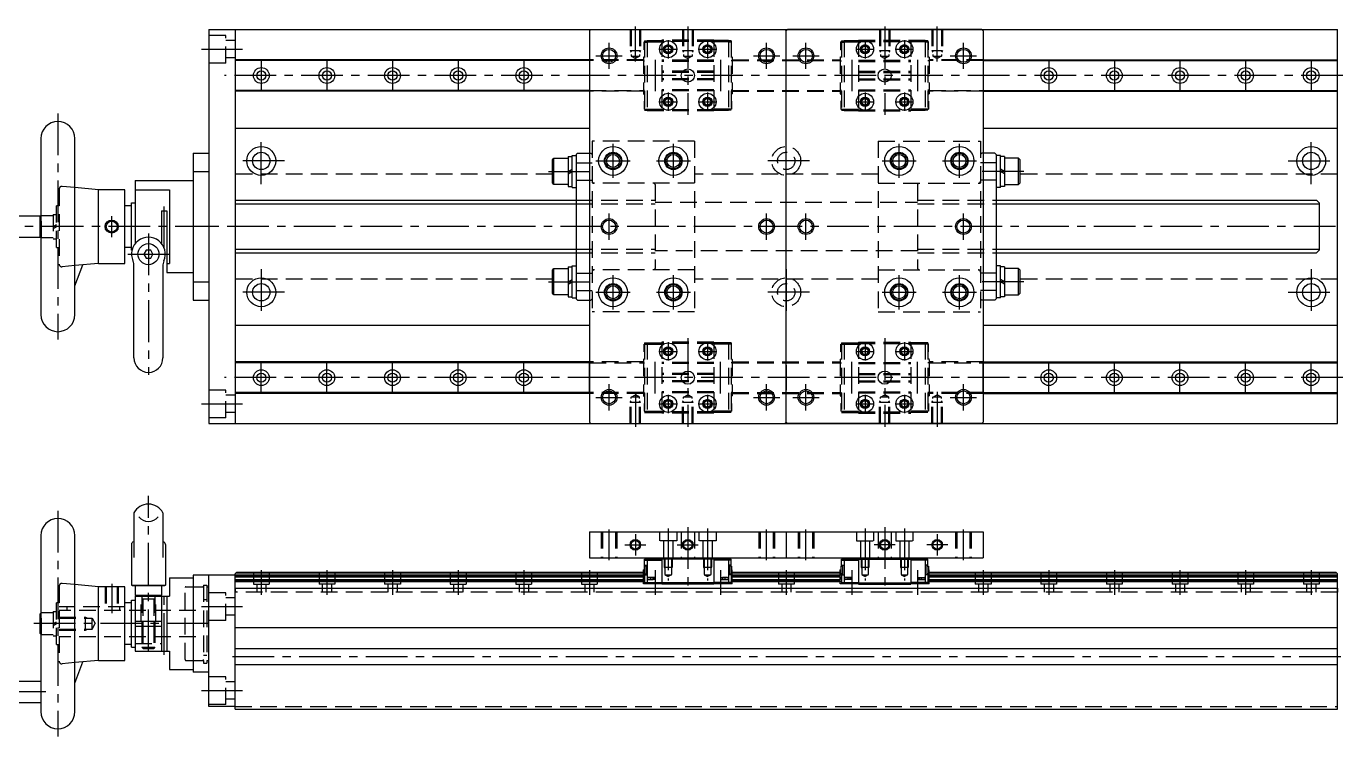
# Model space of a CAD drawing. Extents: x -2 to 770, y -8 to 277.
# Drawn here: x 268 to 770, y 7 to 277 of the extents above; entities that cross this region are included whole.
import ezdxf

# ---------------------------------------------------------------- set-up
doc = ezdxf.new("R2010")
doc.units = 0
doc.header["$LTSCALE"] = 0.5
doc.linetypes.add('CENTER', pattern=[50.8, 31.75, -6.35, 6.35, -6.35])
doc.linetypes.add('DASHED', pattern=[19.05, 12.7, -6.35])
for name, color, linetype in [('MSM_CENTER', 1, 'CENTER'), ('MSM_CONTINUOUS', 7, 'CONTINUOUS'), ('MSM_DASHED', 4, 'DASHED'), ('MSM_NARROW', 5, 'CONTINUOUS')]:
    doc.layers.add(name, color=color, linetype=linetype)

msp = doc.modelspace()

# ---------------------------------------------------------------- linework, layer by layer
at = {"layer": 'MSM_CENTER'}
for p, q in [((500.1, 264.01), (500.1, 277.34)), ((520.1, 277.34), (520.1, 243.64)), ((595.1, 277.34), (595.1, 243.64)), ((615.1, 264.01), (615.1, 277.34)), ((512.6, 272.14), (512.6, 265.14)), ((527.6, 272.14), (527.6, 265.14)), ((587.6, 272.14), (587.6, 265.14)), ((602.6, 272.14), (602.6, 265.14)), ((334.76, 268.64), (350.49, 268.64)), ((490.1, 261.14), (490.1, 271.14)), ((509.1, 268.64), (516.1, 268.64)), ((524.1, 268.64), (531.1, 268.64)), ((550.1, 261.14), (550.1, 271.14)), ((565.1, 261.14), (565.1, 271.14)), ((584.1, 268.64), (591.1, 268.64)), ((599.1, 268.64), (606.1, 268.64)), ((625.1, 261.14), (625.1, 271.14)), ((357.6, 264.64), (357.6, 252.64)), ((382.6, 264.64), (382.6, 252.64)), ((407.6, 264.64), (407.6, 252.64)), ((432.6, 264.64), (432.6, 252.64)), ((457.6, 264.64), (457.6, 252.64)), ((482.6, 264.64), (482.6, 252.64)), ((485.1, 266.14), (495.1, 266.14)), ((507.6, 264.64), (507.6, 252.64)), ((532.6, 264.64), (532.6, 252.64)), ((545.1, 266.14), (555.1, 266.14)), ((557.6, 253.84), (557.6, 263.44)), ((560.1, 266.14), (570.1, 266.14)), ((582.6, 264.64), (582.6, 252.64)), ((607.6, 264.64), (607.6, 252.64)), ((620.1, 266.14), (630.1, 266.14)), ((632.6, 264.64), (632.6, 252.64)), ((657.6, 264.64), (657.6, 252.64)), ((682.6, 264.64), (682.6, 252.64)), ((707.6, 264.64), (707.6, 252.64)), ((732.6, 264.64), (732.6, 252.64)), ((757.6, 264.64), (757.6, 252.64)), ((769.61, 258.64), (343.56, 258.64)), ((512.6, 252.14), (512.6, 245.14)), ((527.6, 252.14), (527.6, 245.14)), ((587.6, 252.14), (587.6, 245.14)), ((602.6, 252.14), (602.6, 245.14)), ((509.1, 248.64), (516.1, 248.64)), ((524.1, 248.64), (531.1, 248.64)), ((584.1, 248.64), (591.1, 248.64)), ((599.1, 248.64), (606.1, 248.64)), ((280.1, 244.14), (280.1, 158.14)), ((357.6, 217.34), (357.6, 234.94)), ((491.6, 219.64), (491.6, 232.64)), ((514.6, 219.64), (514.6, 232.64)), ((557.6, 217.34), (557.6, 234.94)), ((600.6, 219.64), (600.6, 232.64)), ((623.6, 219.64), (623.6, 232.64)), ((757.6, 217.34), (757.6, 234.94)), ((366.4, 226.14), (348.8, 226.14)), ((485.1, 226.14), (498.1, 226.14)), ((508.1, 226.14), (521.1, 226.14)), ((566.4, 226.14), (548.8, 226.14)), ((594.1, 226.14), (607.1, 226.14)), ((617.1, 226.14), (630.1, 226.14)), ((748.8, 226.14), (766.4, 226.14)), ((467.08, 222.14), (485.6, 222.14)), ((648.12, 222.14), (629.6, 222.14)), ((320.6, 192.99), (320.6, 208.81)), ((490.1, 196.14), (490.1, 206.14)), ((550.1, 196.14), (550.1, 206.14)), ((565.1, 196.14), (565.1, 206.14)), ((625.1, 196.14), (625.1, 206.14)), ((340.6, 201.14), (247.79, 201.14)), ((300.6, 197.14), (300.6, 205.14)), ((766.84, 201.14), (336.1, 201.14)), ((314.6, 198.47), (314.6, 144.76)), ((306.76, 190.64), (322.43, 190.64)), ((357.6, 184.94), (357.6, 167.34)), ((491.6, 169.64), (491.6, 182.64)), ((514.6, 169.64), (514.6, 182.64)), ((557.6, 184.94), (557.6, 167.34)), ((600.6, 169.64), (600.6, 182.64)), ((623.6, 169.64), (623.6, 182.64)), ((757.6, 184.94), (757.6, 167.34)), ((366.4, 176.14), (348.8, 176.14)), ((467.08, 180.14), (485.6, 180.14)), ((485.1, 176.14), (498.1, 176.14)), ((508.1, 176.14), (521.1, 176.14)), ((566.4, 176.14), (548.8, 176.14)), ((594.1, 176.14), (607.1, 176.14)), ((617.1, 176.14), (630.1, 176.14)), ((648.12, 180.14), (629.6, 180.14)), ((748.8, 176.14), (766.4, 176.14)), ((512.6, 157.14), (512.6, 150.14)), ((520.1, 158.64), (520.1, 124.93)), ((527.6, 157.14), (527.6, 150.14)), ((587.6, 157.14), (587.6, 150.14)), ((595.1, 158.64), (595.1, 124.93)), ((602.6, 157.14), (602.6, 150.14)), ((509.1, 153.64), (516.1, 153.64)), ((524.1, 153.64), (531.1, 153.64)), ((584.1, 153.64), (591.1, 153.64)), ((599.1, 153.64), (606.1, 153.64)), ((357.6, 137.64), (357.6, 149.64)), ((382.6, 137.64), (382.6, 149.64)), ((407.6, 137.64), (407.6, 149.64)), ((432.6, 137.64), (432.6, 149.64)), ((457.6, 137.64), (457.6, 149.64)), ((482.6, 137.64), (482.6, 149.64)), ((507.6, 137.64), (507.6, 149.64)), ((532.6, 137.64), (532.6, 149.64)), ((557.6, 148.44), (557.6, 138.84)), ((582.6, 137.64), (582.6, 149.64)), ((607.6, 137.64), (607.6, 149.64)), ((632.6, 137.64), (632.6, 149.64)), ((657.6, 137.64), (657.6, 149.64)), ((682.6, 137.64), (682.6, 149.64)), ((707.6, 137.64), (707.6, 149.64)), ((732.6, 137.64), (732.6, 149.64)), ((757.6, 137.64), (757.6, 149.64)), ((769.61, 143.64), (343.56, 143.64)), ((490.1, 131.14), (490.1, 141.14)), ((550.1, 131.14), (550.1, 141.14)), ((565.1, 131.14), (565.1, 141.14)), ((625.1, 131.14), (625.1, 141.14)), ((485.1, 136.14), (495.1, 136.14)), ((500.1, 138.27), (500.1, 124.93)), ((512.6, 137.14), (512.6, 130.14)), ((527.6, 137.14), (527.6, 130.14)), ((545.1, 136.14), (555.1, 136.14)), ((560.1, 136.14), (570.1, 136.14)), ((587.6, 137.14), (587.6, 130.14)), ((602.6, 137.14), (602.6, 130.14)), ((615.1, 138.27), (615.1, 124.93)), ((620.1, 136.14), (630.1, 136.14)), ((334.76, 133.64), (350.49, 133.64)), ((509.1, 133.64), (516.1, 133.64)), ((524.1, 133.64), (531.1, 133.64)), ((584.1, 133.64), (591.1, 133.64)), ((599.1, 133.64), (606.1, 133.64)), ((314.6, 39.5), (314.6, 98.6)), ((280.1, 93), (280.1, 7)), ((490.1, 74.12), (490.1, 85.88)), ((512.6, 86.23), (512.6, 66.42)), ((520.1, 86.75), (520.1, 63.5)), ((527.6, 86.23), (527.6, 66.42)), ((550.1, 74.12), (550.1, 85.88)), ((565.1, 74.12), (565.1, 85.88)), ((587.6, 86.23), (587.6, 66.42)), ((595.1, 86.75), (595.1, 63.5)), ((602.6, 86.23), (602.6, 66.42)), ((625.1, 74.12), (625.1, 85.88)), ((500.1, 84), (500.1, 76)), ((615.1, 84), (615.1, 76)), ((496.1, 80), (504.1, 80)), ((516.1, 80), (524.1, 80)), ((599.1, 80), (591.1, 80)), ((619.1, 80), (611.1, 80)), ((357.6, 70.32), (357.6, 60.98)), ((382.6, 70.32), (382.6, 60.98)), ((407.6, 70.32), (407.6, 60.98)), ((432.6, 70.32), (432.6, 60.98)), ((457.6, 70.32), (457.6, 60.98)), ((482.6, 70.32), (482.6, 60.98)), ((507.6, 70.32), (507.6, 60.98)), ((532.6, 70.32), (532.6, 60.98)), ((557.6, 70.32), (557.6, 60.98)), ((582.6, 70.32), (582.6, 60.98)), ((607.6, 70.32), (607.6, 60.98)), ((632.6, 70.32), (632.6, 60.98)), ((657.6, 70.32), (657.6, 60.98)), ((682.6, 70.32), (682.6, 60.98)), ((707.6, 70.32), (707.6, 60.98)), ((732.6, 70.32), (732.6, 60.98)), ((757.6, 70.32), (757.6, 60.98)), ((300.6, 65.11), (300.6, 53.98)), ((320.6, 38.07), (320.6, 61.95)), ((334.76, 56.5), (350.49, 56.5)), ((337.6, 50), (270.6, 50)), ((346.6, 37.5), (770.33, 37.5)), ((275.45, 24), (252.94, 24)), ((334.76, 24.5), (350.49, 24.5))]:
    msp.add_line(p, q, dxfattribs=at)
at = {"layer": 'MSM_CONTINUOUS'}
for p, q in [((337.6, 276.14), (767.6, 276.14)), ((337.6, 276.14), (337.6, 126.14)), ((347.6, 276.14), (347.6, 126.14)), ((482.6, 275.64), (483.1, 276.14)), ((482.6, 275.64), (482.6, 126.64)), ((483.1, 276.14), (557.1, 276.14)), ((557.6, 275.64), (557.1, 276.14)), ((557.6, 275.64), (558.1, 276.14)), ((557.6, 126.64), (557.6, 275.64)), ((632.1, 276.14), (558.1, 276.14)), ((632.6, 275.64), (632.1, 276.14)), ((632.6, 275.64), (632.6, 126.64)), ((767.6, 126.14), (767.6, 276.14)), ((482.6, 264.64), (347.6, 264.64)), ((482.6, 264.34), (347.6, 264.34)), ((632.6, 264.64), (767.6, 264.64)), ((632.6, 264.34), (767.6, 264.34)), ((482.6, 252.94), (347.6, 252.94)), ((482.6, 252.64), (347.6, 252.64)), ((632.6, 252.94), (767.6, 252.94)), ((632.6, 252.64), (767.6, 252.64)), ((347.6, 238.64), (482.6, 238.64)), ((632.6, 238.64), (767.6, 238.64)), ((273.6, 234.64), (273.6, 167.64)), ((286.6, 167.64), (286.6, 234.64)), ((331.6, 229.14), (337.6, 229.14)), ((331.6, 229.14), (331.6, 173.14)), ((468.5, 226.54), (469.1, 227.14)), ((468.5, 217.74), (468.5, 226.54)), ((469.1, 227.14), (474.5, 227.14)), ((469.1, 217.14), (469.1, 227.14)), ((474.5, 227.84), (476, 227.84)), ((474.5, 227.84), (474.5, 216.44)), ((476, 216.04), (476, 228.24)), ((476, 228.24), (477.6, 228.24)), ((478.1, 229.14), (477.6, 228.64)), ((477.6, 228.64), (477.6, 173.64)), ((478.1, 229.14), (482.6, 229.14)), ((637.1, 229.14), (632.6, 229.14)), ((637.1, 229.14), (637.6, 228.64)), ((637.6, 228.64), (637.6, 173.64)), ((639.2, 228.24), (637.6, 228.24)), ((639.2, 216.04), (639.2, 228.24)), ((640.7, 227.84), (639.2, 227.84)), ((640.7, 227.84), (640.7, 216.44)), ((646.1, 227.14), (640.7, 227.14)), ((646.7, 226.54), (646.1, 227.14)), ((646.1, 217.14), (646.1, 227.14)), ((646.7, 217.74), (646.7, 226.54)), ((331.6, 222.16), (337.6, 222.16)), ((474.5, 222.14), (476, 223)), ((474.5, 221.27), (476, 222.14)), ((640.7, 222.14), (639.2, 223)), ((640.7, 221.27), (639.2, 222.14)), ((295.6, 215.14), (286.6, 215.98)), ((309.6, 218.64), (309.6, 194.7)), ((309.6, 218.64), (331.6, 218.64)), ((469.1, 217.14), (468.5, 217.74)), ((474.5, 217.14), (469.1, 217.14)), ((474.5, 216.44), (476, 216.44)), ((476, 216.04), (477.6, 216.04)), ((639.2, 216.04), (637.6, 216.04)), ((640.7, 216.44), (639.2, 216.44)), ((640.7, 217.14), (646.1, 217.14)), ((646.1, 217.14), (646.7, 217.74)), ((295.6, 187.14), (295.6, 215.14)), ((305.6, 215.14), (295.6, 215.14)), ((305.6, 187.14), (305.6, 215.14)), ((309.6, 215.14), (322.6, 215.14)), ((322.6, 215.14), (322.6, 187.14)), ((347.6, 211.14), (477.6, 211.14)), ((637.6, 211.14), (759.6, 211.14)), ((759.6, 211.14), (760.6, 210.14)), ((305.6, 209.14), (308.1, 209.14)), ((308.1, 192.14), (308.1, 210.14)), ((308.1, 210.14), (309.6, 210.14)), ((319.6, 207.14), (319.6, 194.7)), ((319.6, 207.14), (321.6, 207.14)), ((321.6, 207.14), (321.6, 183.64)), ((760.6, 210.14), (760.6, 192.14)), ((273.55, 205.14), (264.34, 205.14)), ((273.3, 204.89), (273.6, 205.19)), ((273.3, 197.39), (273.3, 204.89)), ((264.34, 197.14), (273.55, 197.14)), ((273.6, 197.09), (273.3, 197.39)), ((308.1, 193.14), (305.6, 193.14)), ((308.1, 192.14), (308.33, 192.14)), ((313.73, 192.14), (312.86, 190.64)), ((315.46, 192.14), (313.73, 192.14)), ((316.33, 190.64), (315.46, 192.14)), ((347.6, 191.14), (477.6, 191.14)), ((637.6, 191.14), (759.6, 191.14)), ((760.6, 192.14), (759.6, 191.14)), ((295.6, 187.14), (286.6, 186.3)), ((286.6, 178.53), (289.6, 186.58)), ((295.6, 187.14), (305.6, 187.14)), ((309.09, 151.14), (309.09, 186.1)), ((312.86, 190.64), (313.73, 189.14)), ((313.73, 189.14), (315.46, 189.14)), ((315.46, 189.14), (316.33, 190.64)), ((320.1, 186.1), (320.1, 151.14)), ((321.6, 187.14), (322.6, 187.14)), ((474.5, 185.84), (476, 185.84)), ((474.5, 185.84), (474.5, 174.44)), ((476, 174.04), (476, 186.24)), ((476, 186.24), (477.6, 186.24)), ((639.2, 186.24), (637.6, 186.24)), ((639.2, 174.04), (639.2, 186.24)), ((640.7, 185.84), (639.2, 185.84)), ((640.7, 185.84), (640.7, 174.44)), ((321.6, 183.64), (331.6, 183.64)), ((468.5, 184.54), (469.1, 185.14)), ((468.5, 175.74), (468.5, 184.54)), ((469.1, 185.14), (474.5, 185.14)), ((469.1, 175.14), (469.1, 185.14)), ((474.5, 180.14), (476, 181)), ((640.7, 180.14), (639.2, 181)), ((646.1, 185.14), (640.7, 185.14)), ((646.7, 184.54), (646.1, 185.14)), ((646.1, 175.14), (646.1, 185.14)), ((646.7, 175.74), (646.7, 184.54)), ((331.6, 180.12), (337.6, 180.12)), ((474.5, 179.27), (476, 180.14)), ((640.7, 179.27), (639.2, 180.14)), ((331.6, 173.14), (337.6, 173.14)), ((469.1, 175.14), (468.5, 175.74)), ((474.5, 175.14), (469.1, 175.14)), ((474.5, 174.44), (476, 174.44)), ((476, 174.04), (477.6, 174.04)), ((478.1, 173.14), (477.6, 173.64)), ((478.1, 173.14), (482.6, 173.14)), ((637.1, 173.14), (632.6, 173.14)), ((637.1, 173.14), (637.6, 173.64)), ((639.2, 174.04), (637.6, 174.04)), ((640.7, 174.44), (639.2, 174.44)), ((640.7, 175.14), (646.1, 175.14)), ((646.1, 175.14), (646.7, 175.74)), ((347.6, 163.64), (482.6, 163.64)), ((632.6, 163.64), (767.6, 163.64)), ((482.6, 149.64), (347.6, 149.64)), ((482.6, 149.34), (347.6, 149.34)), ((632.6, 149.64), (767.6, 149.64)), ((632.6, 149.34), (767.6, 149.34)), ((482.6, 137.94), (347.6, 137.94)), ((482.6, 137.64), (347.6, 137.64)), ((632.6, 137.94), (767.6, 137.94)), ((632.6, 137.64), (767.6, 137.64)), ((337.6, 126.14), (767.6, 126.14)), ((482.6, 126.64), (483.1, 126.14)), ((483.1, 126.14), (557.1, 126.14)), ((557.6, 126.64), (557.1, 126.14)), ((557.6, 126.64), (558.1, 126.14)), ((632.1, 126.14), (558.1, 126.14)), ((632.6, 126.64), (632.1, 126.14)), ((309.09, 92.15), (309.09, 75.17)), ((320.1, 92.15), (320.1, 75.17)), ((273.6, 83.5), (273.6, 16.5)), ((286.6, 16.5), (286.6, 83.5)), ((308.88, 81.13), (309.09, 81.19)), ((320.31, 81.13), (320.1, 81.19)), ((482.6, 85), (482.6, 75)), ((482.6, 85), (632.6, 85)), ((557.6, 85), (557.6, 75)), ((632.6, 85), (632.6, 75)), ((308.15, 80.17), (308.15, 64.59)), ((321.04, 80.17), (321.04, 64.59)), ((482.6, 75), (632.6, 75)), ((503.15, 70.43), (503.45, 70.61)), ((503.15, 65.1), (503.15, 70.43)), ((503.45, 71.9), (503.45, 68.9)), ((504.05, 71.9), (503.45, 71.9)), ((503.65, 71.9), (503.65, 74.6)), ((503.65, 74.6), (504.65, 74.6)), ((503.65, 74.1), (504.65, 74.1)), ((503.65, 72.2), (504.65, 72.2)), ((504.05, 72.2), (504.05, 68.6)), ((504.65, 74.7), (504.65, 65.1)), ((504.65, 74.7), (510.15, 74.7)), ((504.65, 74.2), (510.15, 74.2)), ((510.15, 75), (510.15, 65)), ((530.05, 74.5), (510.15, 74.5)), ((530.05, 75), (530.05, 65)), ((535.55, 74.7), (530.05, 74.7)), ((535.55, 74.2), (530.05, 74.2)), ((535.55, 74.7), (535.55, 65.1)), ((536.55, 74.6), (535.55, 74.6)), ((536.55, 74.1), (535.55, 74.1)), ((536.55, 72.2), (535.55, 72.2)), ((536.15, 72.2), (536.15, 68.6)), ((536.75, 71.9), (536.15, 71.9)), ((536.55, 71.9), (536.55, 74.6)), ((536.75, 71.9), (536.75, 68.9)), ((537.05, 70.43), (536.75, 70.61)), ((537.05, 65.1), (537.05, 70.43)), ((578.15, 70.43), (578.45, 70.61)), ((578.15, 65.1), (578.15, 70.43)), ((578.45, 71.9), (579.05, 71.9)), ((578.45, 71.9), (578.45, 68.9)), ((578.65, 71.9), (578.65, 74.6)), ((578.65, 74.6), (579.65, 74.6)), ((578.65, 74.1), (579.65, 74.1)), ((578.65, 72.2), (579.65, 72.2)), ((579.05, 72.2), (579.05, 68.6)), ((579.65, 74.7), (579.65, 65.1)), ((579.65, 74.7), (585.15, 74.7)), ((579.65, 74.2), (585.15, 74.2)), ((585.15, 75), (585.15, 65)), ((585.15, 74.5), (605.05, 74.5)), ((605.05, 75), (605.05, 65)), ((610.55, 74.7), (605.05, 74.7)), ((610.55, 74.2), (605.05, 74.2)), ((610.55, 74.7), (610.55, 65.1)), ((611.55, 74.6), (610.55, 74.6)), ((611.55, 74.1), (610.55, 74.1)), ((611.55, 72.2), (610.55, 72.2)), ((611.15, 72.2), (611.15, 68.6)), ((611.15, 71.9), (611.75, 71.9)), ((611.55, 71.9), (611.55, 74.6)), ((611.75, 71.9), (611.75, 68.9)), ((612.05, 70.43), (611.75, 70.61)), ((612.05, 65.1), (612.05, 70.43)), ((322.6, 67.5), (331.6, 67.5)), ((322.6, 67.5), (322.6, 60.5)), ((331.6, 68.5), (331.6, 31.5)), ((347.6, 68.5), (331.6, 68.5)), ((337.6, 18.5), (337.6, 68.5)), ((348.1, 69.5), (347.6, 69)), ((347.6, 17.5), (347.6, 69)), ((503.15, 68.46), (347.6, 68.46)), ((503.15, 68.25), (347.6, 68.25)), ((503.15, 67.7), (347.6, 67.7)), ((503.15, 66.7), (347.6, 66.7)), ((503.15, 66.15), (347.6, 66.15)), ((503.15, 65.94), (347.6, 65.94)), ((503.15, 69.2), (347.8, 69.2)), ((503.15, 69.5), (348.1, 69.5)), ((503.15, 69.13), (503.45, 69.13)), ((503.65, 68.51), (503.15, 68.51)), ((503.65, 67.38), (503.15, 67.64)), ((503.65, 67.29), (503.15, 67.55)), ((503.65, 67.11), (503.15, 66.85)), ((503.65, 67.02), (503.15, 66.76)), ((503.65, 65.89), (503.15, 65.89)), ((503.45, 68.9), (504.05, 68.9)), ((503.65, 68.9), (503.65, 65.1)), ((503.65, 68.6), (504.65, 68.6)), ((503.65, 67.11), (503.65, 67.11)), ((503.65, 65.6), (510.15, 65.6)), ((507.35, 67.6), (504.65, 67.6)), ((507.35, 66.8), (504.65, 66.8)), ((506.85, 67.55), (505, 67.55)), ((505, 66.85), (506.85, 66.85)), ((505.45, 67.55), (505.45, 67.6)), ((505.45, 66.8), (505.45, 66.85)), ((505.91, 67.55), (505.91, 67.6)), ((505.91, 66.8), (505.91, 66.85)), ((506.05, 66.85), (506.05, 67.55)), ((506.85, 66.85), (506.85, 67.55)), ((507.35, 66.8), (507.35, 67.6)), ((530.05, 65.5), (510.15, 65.5)), ((536.55, 65.6), (530.05, 65.6)), ((532.85, 67.6), (535.55, 67.6)), ((532.85, 66.8), (532.85, 67.6)), ((532.85, 66.8), (535.55, 66.8)), ((535.2, 67.55), (533.35, 67.55)), ((533.35, 67.55), (533.35, 66.85)), ((533.35, 66.85), (535.2, 66.85)), ((534.15, 67.55), (534.15, 66.85)), ((534.29, 67.55), (534.29, 67.6)), ((534.29, 66.8), (534.29, 66.85)), ((534.75, 67.55), (534.75, 67.6)), ((534.75, 66.8), (534.75, 66.85)), ((536.55, 68.6), (535.55, 68.6)), ((536.15, 68.9), (536.75, 68.9)), ((536.55, 68.9), (536.55, 65.1)), ((536.55, 68.51), (537.05, 68.51)), ((536.55, 67.38), (537.05, 67.64)), ((536.55, 67.29), (537.05, 67.55)), ((536.55, 67.11), (537.05, 66.85)), ((536.55, 67.11), (536.55, 67.11)), ((536.55, 67.02), (537.05, 66.76)), ((536.55, 65.89), (537.05, 65.89)), ((537.05, 69.13), (536.75, 69.13)), ((578.15, 69.5), (537.05, 69.5)), ((578.15, 69.2), (537.05, 69.2)), ((578.15, 68.46), (537.05, 68.46)), ((578.15, 68.25), (537.05, 68.25)), ((578.15, 67.7), (537.05, 67.7)), ((578.15, 66.7), (537.05, 66.7)), ((578.15, 66.15), (537.05, 66.15)), ((578.15, 65.94), (537.05, 65.94)), ((578.15, 69.13), (578.45, 69.13)), ((578.65, 68.51), (578.15, 68.51)), ((578.65, 67.38), (578.15, 67.64)), ((578.65, 67.29), (578.15, 67.55)), ((578.65, 67.11), (578.15, 66.85)), ((578.65, 67.02), (578.15, 66.76)), ((578.65, 65.89), (578.15, 65.89)), ((579.05, 68.9), (578.45, 68.9)), ((578.65, 68.9), (578.65, 65.1)), ((578.65, 68.6), (579.65, 68.6)), ((578.65, 67.11), (578.65, 67.11)), ((578.65, 65.6), (585.15, 65.6)), ((582.35, 67.6), (579.65, 67.6)), ((582.35, 66.8), (579.65, 66.8)), ((580, 67.55), (581.85, 67.55)), ((581.85, 66.85), (580, 66.85)), ((580.45, 67.55), (580.45, 67.6)), ((580.45, 66.8), (580.45, 66.85)), ((580.91, 67.55), (580.91, 67.6)), ((580.91, 66.8), (580.91, 66.85)), ((581.05, 67.55), (581.05, 66.85)), ((581.85, 67.55), (581.85, 66.85)), ((582.35, 66.8), (582.35, 67.6)), ((585.15, 65.5), (605.05, 65.5)), ((611.55, 65.6), (605.05, 65.6)), ((607.85, 67.6), (610.55, 67.6)), ((607.85, 66.8), (607.85, 67.6)), ((607.85, 66.8), (610.55, 66.8)), ((608.35, 66.85), (608.35, 67.55)), ((608.35, 67.55), (610.2, 67.55)), ((610.2, 66.85), (608.35, 66.85)), ((609.15, 66.85), (609.15, 67.55)), ((609.29, 67.55), (609.29, 67.6)), ((609.29, 66.8), (609.29, 66.85)), ((609.75, 67.55), (609.75, 67.6)), ((609.75, 66.8), (609.75, 66.85)), ((611.55, 68.6), (610.55, 68.6)), ((611.75, 68.9), (611.15, 68.9)), ((611.55, 68.9), (611.55, 65.1)), ((611.55, 68.51), (612.05, 68.51)), ((611.55, 67.38), (612.05, 67.64)), ((611.55, 67.29), (612.05, 67.55)), ((611.55, 67.11), (611.55, 67.11)), ((611.55, 67.11), (612.05, 66.85)), ((611.55, 67.02), (612.05, 66.76)), ((611.55, 65.89), (612.05, 65.89)), ((612.05, 69.13), (611.75, 69.13)), ((767.1, 69.5), (612.05, 69.5)), ((767.4, 69.2), (612.05, 69.2)), ((767.6, 68.46), (612.05, 68.46)), ((767.6, 68.25), (612.05, 68.25)), ((767.6, 67.7), (612.05, 67.7)), ((767.6, 66.7), (612.05, 66.7)), ((767.6, 66.15), (612.05, 66.15)), ((767.6, 65.94), (612.05, 65.94)), ((767.1, 69.5), (767.6, 69)), ((767.6, 17.5), (767.6, 69)), ((295.6, 64), (286.6, 64.84)), ((295.6, 36), (295.6, 64)), ((305.6, 64), (295.6, 64)), ((305.6, 36), (305.6, 64)), ((308.15, 64.59), (308.35, 64.5)), ((308.15, 64.59), (321.04, 64.59)), ((308.35, 64.5), (320.84, 64.5)), ((309.6, 64.5), (309.6, 60.87)), ((309.6, 60.87), (319.6, 60.87)), ((309.96, 60.5), (309.6, 60.87)), ((309.6, 60.5), (309.6, 39.5)), ((309.6, 60.5), (322.6, 60.5)), ((319.23, 60.5), (319.6, 60.87)), ((319.6, 64.5), (319.6, 60.87)), ((319.6, 60.5), (319.6, 39.5)), ((321.04, 64.59), (320.84, 64.5)), ((321.6, 60.5), (321.6, 39.5)), ((347.6, 63.5), (767.6, 63.5)), ((510.15, 65.1), (503.15, 65.1)), ((530.05, 65), (510.15, 65)), ((537.05, 65.1), (530.05, 65.1)), ((585.15, 65.1), (578.15, 65.1)), ((585.15, 65), (605.05, 65)), ((612.05, 65.1), (605.05, 65.1)), ((305.6, 58), (308.1, 58)), ((308.1, 41), (308.1, 59)), ((308.1, 59), (309.6, 59)), ((273.3, 53.75), (273.6, 54.05)), ((273.3, 46.25), (273.3, 53.75)), ((309.6, 51), (319.6, 51)), ((312.1, 51), (312.1, 49)), ((317.1, 51), (317.1, 49)), ((273.6, 45.95), (273.3, 46.25)), ((309.6, 49), (319.6, 49)), ((347.6, 48.5), (767.6, 48.5)), ((308.1, 42), (305.6, 42)), ((308.1, 41), (309.6, 41)), ((347.6, 40.5), (767.6, 40.5)), ((295.6, 36), (286.6, 35.16)), ((286.6, 27.39), (289.6, 35.44)), ((295.6, 36), (305.6, 36)), ((309.6, 39.5), (322.6, 39.5)), ((322.6, 39.5), (322.6, 32.5)), ((322.6, 32.5), (331.6, 32.5)), ((337.6, 31.5), (331.6, 31.5)), ((347.6, 34.5), (767.6, 34.5)), ((273.6, 28), (254.6, 28)), ((254.6, 20), (273.6, 20)), ((347.6, 18.5), (337.6, 18.5)), ((347.6, 17.5), (767.6, 17.5))]:
    msp.add_line(p, q, dxfattribs=at)
for centre, radius in [((512.6, 268.64), 3.25), ((527.6, 268.64), 3.25), ((587.6, 268.64), 3.25), ((602.6, 268.64), 3.25), ((490.1, 266.14), 2.46), ((512.6, 268.64), 1.75), ((512.6, 268.64), 1.23), ((527.6, 268.64), 1.75), ((527.6, 268.64), 1.23), ((550.1, 266.14), 2.46), ((565.1, 266.14), 2.46), ((587.6, 268.64), 1.75), ((587.6, 268.64), 1.23), ((602.6, 268.64), 1.75), ((602.6, 268.64), 1.23), ((625.1, 266.14), 2.46), ((357.6, 258.64), 3), ((382.6, 258.64), 3), ((407.6, 258.64), 3), ((432.6, 258.64), 3), ((457.6, 258.64), 3), ((657.6, 258.64), 3), ((682.6, 258.64), 3), ((707.6, 258.64), 3), ((732.6, 258.64), 3), ((757.6, 258.64), 3), ((357.6, 258.64), 1.75), ((382.6, 258.64), 1.75), ((407.6, 258.64), 1.75), ((432.6, 258.64), 1.75), ((457.6, 258.64), 1.75), ((520.1, 258.64), 2.5), ((595.1, 258.64), 2.5), ((657.6, 258.64), 1.75), ((682.6, 258.64), 1.75), ((707.6, 258.64), 1.75), ((732.6, 258.64), 1.75), ((757.6, 258.64), 1.75), ((512.6, 248.64), 3.25), ((527.6, 248.64), 3.25), ((587.6, 248.64), 3.25), ((602.6, 248.64), 3.25), ((512.6, 248.64), 1.75), ((512.6, 248.64), 1.23), ((527.6, 248.64), 1.75), ((527.6, 248.64), 1.23), ((587.6, 248.64), 1.75), ((587.6, 248.64), 1.23), ((602.6, 248.64), 1.75), ((602.6, 248.64), 1.23), ((357.6, 226.14), 5.5), ((491.6, 226.14), 5.5), ((514.6, 226.14), 5.5), ((600.6, 226.14), 5.5), ((623.6, 226.14), 5.5), ((757.6, 226.14), 5.5), ((357.6, 226.14), 3.3), ((491.6, 226.14), 3.3), ((491.6, 226.14), 2.46), ((514.6, 226.14), 3.3), ((514.6, 226.14), 2.46), ((600.6, 226.14), 3.3), ((600.6, 226.14), 2.46), ((623.6, 226.14), 3.3), ((623.6, 226.14), 2.46), ((757.6, 226.14), 3.3), ((300.6, 201.14), 2.07), ((490.1, 201.14), 2.46), ((550.1, 201.14), 2.46), ((565.1, 201.14), 2.46), ((625.1, 201.14), 2.46), ((314.6, 190.64), 4), ((357.6, 176.14), 5.5), ((491.6, 176.14), 5.5), ((514.6, 176.14), 5.5), ((600.6, 176.14), 5.5), ((623.6, 176.14), 5.5), ((757.6, 176.14), 5.5), ((357.6, 176.14), 3.3), ((491.6, 176.14), 3.3), ((491.6, 176.14), 2.46), ((514.6, 176.14), 3.3), ((514.6, 176.14), 2.46), ((600.6, 176.14), 3.3), ((600.6, 176.14), 2.46), ((623.6, 176.14), 3.3), ((623.6, 176.14), 2.46), ((757.6, 176.14), 3.3), ((512.6, 153.64), 3.25), ((527.6, 153.64), 3.25), ((587.6, 153.64), 3.25), ((602.6, 153.64), 3.25), ((512.6, 153.64), 1.75), ((512.6, 153.64), 1.23), ((527.6, 153.64), 1.75), ((527.6, 153.64), 1.23), ((587.6, 153.64), 1.75), ((587.6, 153.64), 1.23), ((602.6, 153.64), 1.75), ((602.6, 153.64), 1.23), ((357.6, 143.64), 3), ((382.6, 143.64), 3), ((407.6, 143.64), 3), ((432.6, 143.64), 3), ((457.6, 143.64), 3), ((520.1, 143.64), 2.5), ((595.1, 143.64), 2.5), ((657.6, 143.64), 3), ((682.6, 143.64), 3), ((707.6, 143.64), 3), ((732.6, 143.64), 3), ((757.6, 143.64), 3), ((357.6, 143.64), 1.75), ((382.6, 143.64), 1.75), ((407.6, 143.64), 1.75), ((432.6, 143.64), 1.75), ((457.6, 143.64), 1.75), ((657.6, 143.64), 1.75), ((682.6, 143.64), 1.75), ((707.6, 143.64), 1.75), ((732.6, 143.64), 1.75), ((757.6, 143.64), 1.75), ((490.1, 136.14), 2.46), ((512.6, 133.64), 3.25), ((527.6, 133.64), 3.25), ((550.1, 136.14), 2.46), ((565.1, 136.14), 2.46), ((587.6, 133.64), 3.25), ((602.6, 133.64), 3.25), ((625.1, 136.14), 2.46), ((512.6, 133.64), 1.75), ((512.6, 133.64), 1.23), ((527.6, 133.64), 1.75), ((527.6, 133.64), 1.23), ((587.6, 133.64), 1.75), ((587.6, 133.64), 1.23), ((602.6, 133.64), 1.75), ((602.6, 133.64), 1.23), ((500.1, 80), 1.62), ((520.1, 80), 1.62), ((595.1, 80), 1.62), ((615.1, 80), 1.62)]:
    msp.add_circle(centre, radius, dxfattribs=at)
for centre, radius, start, end in [((280.1, 234.64), 6.5, 0, 180), ((314.6, 190.64), 6.44, 336.6341, 203.3659), ((304.09, 186.1), 5, 0, 23.3659), ((325.1, 186.1), 5, 156.6341, 180), ((280.1, 167.64), 6.5, 180, 0), ((314.6, 151.14), 5.5, 180, 0), ((314.6, 89.31), 6.2, 27.3186, 152.6814), ((314.6, 93.45), 4.6, 216.9899, 323.0101), ((280.1, 83.5), 6.5, 0, 180), ((309.15, 80.17), 1, 105.7247, 180), ((320.04, 80.17), 1, 0, 74.2753), ((505, 67.2), 0.35, 90, 270), ((535.2, 67.2), 0.35, 270, 90), ((580, 67.2), 0.35, 90, 270), ((610.2, 67.2), 0.35, 270, 90), ((280.1, 16.5), 6.5, 180, 0)]:
    msp.add_arc(centre, radius, start, end, dxfattribs=at)
at = {"layer": 'MSM_DASHED'}
for p, q in [((344.1, 273.89), (337.6, 273.89)), ((344.1, 263.39), (344.1, 273.89)), ((347.6, 271.94), (344.1, 271.94)), ((498.1, 276.14), (498.1, 268.14)), ((498.48, 276.14), (498.48, 266.07)), ((501.72, 276.14), (501.72, 266.07)), ((502.1, 276.14), (502.1, 268.14)), ((503.45, 268.44), (503.45, 271.44)), ((503.45, 271.44), (503.65, 271.44)), ((503.65, 271.89), (504.65, 271.89)), ((503.65, 271.89), (503.65, 245.39)), ((503.65, 271.39), (504.65, 271.39)), ((504.65, 271.94), (504.65, 245.34)), ((504.65, 271.94), (510.15, 271.94)), ((504.65, 271.44), (510.15, 271.44)), ((530.05, 272.14), (510.15, 272.14)), ((510.15, 272.14), (510.15, 245.14)), ((530.05, 271.64), (510.15, 271.64)), ((518.1, 276.14), (518.1, 268.14)), ((518.48, 276.14), (518.48, 266.07)), ((521.72, 276.14), (521.72, 266.07)), ((522.1, 276.14), (522.1, 268.14)), ((530.05, 272.14), (530.05, 245.14)), ((535.55, 271.94), (530.05, 271.94)), ((535.55, 271.44), (530.05, 271.44)), ((535.55, 271.94), (535.55, 245.34)), ((536.55, 271.89), (535.55, 271.89)), ((536.55, 271.39), (535.55, 271.39)), ((536.55, 271.89), (536.55, 245.39)), ((536.55, 271.44), (536.75, 271.44)), ((536.75, 268.44), (536.75, 271.44)), ((578.65, 271.44), (578.45, 271.44)), ((578.45, 268.44), (578.45, 271.44)), ((578.65, 271.89), (579.65, 271.89)), ((578.65, 271.89), (578.65, 245.39)), ((578.65, 271.39), (579.65, 271.39)), ((579.65, 271.94), (585.15, 271.94)), ((579.65, 271.94), (579.65, 245.34)), ((579.65, 271.44), (585.15, 271.44)), ((585.15, 272.14), (605.05, 272.14)), ((585.15, 272.14), (585.15, 245.14)), ((585.15, 271.64), (605.05, 271.64)), ((593.1, 276.14), (593.1, 268.14)), ((593.48, 276.14), (593.48, 266.07)), ((596.72, 276.14), (596.72, 266.07)), ((597.1, 276.14), (597.1, 268.14)), ((605.05, 272.14), (605.05, 245.14)), ((610.55, 271.94), (605.05, 271.94)), ((610.55, 271.44), (605.05, 271.44)), ((610.55, 271.94), (610.55, 245.34)), ((611.55, 271.89), (610.55, 271.89)), ((611.55, 271.39), (610.55, 271.39)), ((611.55, 271.89), (611.55, 245.39)), ((611.75, 271.44), (611.55, 271.44)), ((611.75, 268.44), (611.75, 271.44)), ((613.1, 276.14), (613.1, 268.14)), ((613.48, 276.14), (613.48, 266.07)), ((616.72, 276.14), (616.72, 266.07)), ((617.1, 276.14), (617.1, 268.14)), ((498.1, 268.14), (502.1, 268.14)), ((498.1, 268.14), (498.48, 267.48)), ((502.1, 268.14), (501.72, 267.48)), ((503.65, 268.44), (503.45, 268.44)), ((518.1, 268.14), (522.1, 268.14)), ((518.1, 268.14), (518.48, 267.48)), ((522.1, 268.14), (521.72, 267.48)), ((536.75, 268.44), (536.55, 268.44)), ((578.45, 268.44), (578.65, 268.44)), ((593.1, 268.14), (597.1, 268.14)), ((593.1, 268.14), (593.48, 267.48)), ((597.1, 268.14), (596.72, 267.48)), ((611.55, 268.44), (611.75, 268.44)), ((613.1, 268.14), (617.1, 268.14)), ((613.1, 268.14), (613.48, 267.48)), ((617.1, 268.14), (616.72, 267.48)), ((344.1, 263.39), (337.6, 263.39)), ((347.6, 265.34), (344.1, 265.34)), ((503.15, 264.64), (482.6, 264.64)), ((503.15, 264.34), (482.6, 264.34)), ((498.48, 266.07), (501.72, 266.07)), ((498.48, 266.07), (500.1, 265.14)), ((501.72, 266.07), (500.1, 265.14)), ((503.15, 265.57), (503.65, 265.87)), ((503.15, 265.57), (503.15, 251.71)), ((503.15, 264.27), (503.65, 264.27)), ((530.05, 264.44), (510.15, 264.44)), ((530.05, 264.04), (510.15, 264.04)), ((518.48, 266.07), (521.72, 266.07)), ((518.48, 266.07), (520.1, 265.14)), ((521.72, 266.07), (520.1, 265.14)), ((537.05, 265.57), (536.55, 265.87)), ((537.05, 264.27), (536.55, 264.27)), ((537.05, 265.57), (537.05, 251.71)), ((537.05, 264.64), (578.15, 264.64)), ((537.05, 264.34), (578.15, 264.34)), ((578.15, 265.57), (578.65, 265.87)), ((578.15, 265.57), (578.15, 251.71)), ((578.15, 264.27), (578.65, 264.27)), ((585.15, 264.44), (605.05, 264.44)), ((585.15, 264.04), (605.05, 264.04)), ((593.48, 266.07), (596.72, 266.07)), ((593.48, 266.07), (595.1, 265.14)), ((596.72, 266.07), (595.1, 265.14)), ((612.05, 265.57), (611.55, 265.87)), ((612.05, 264.27), (611.55, 264.27)), ((612.05, 265.57), (612.05, 251.71)), ((632.6, 264.64), (612.05, 264.64)), ((632.6, 264.34), (612.05, 264.34)), ((613.48, 266.07), (616.72, 266.07)), ((613.48, 266.07), (615.1, 265.14)), ((616.72, 266.07), (615.1, 265.14)), ((503.65, 258.64), (503.15, 258.64)), ((530.05, 260.24), (510.15, 260.24)), ((530.05, 259.84), (510.15, 259.84)), ((530.05, 257.44), (510.15, 257.44)), ((530.05, 257.04), (510.15, 257.04)), ((536.55, 258.64), (537.05, 258.64)), ((578.65, 258.64), (578.15, 258.64)), ((585.15, 260.24), (605.05, 260.24)), ((585.15, 259.84), (605.05, 259.84)), ((585.15, 257.44), (605.05, 257.44)), ((585.15, 257.04), (605.05, 257.04)), ((611.55, 258.64), (612.05, 258.64)), ((482.6, 252.94), (503.15, 252.94)), ((503.15, 252.64), (482.6, 252.64)), ((503.15, 253.01), (503.65, 253.01)), ((503.15, 251.71), (503.65, 251.41)), ((530.05, 253.24), (510.15, 253.24)), ((530.05, 252.84), (510.15, 252.84)), ((537.05, 253.01), (536.55, 253.01)), ((537.05, 251.71), (536.55, 251.41)), ((537.05, 252.94), (578.15, 252.94)), ((537.05, 252.64), (578.15, 252.64)), ((578.15, 253.01), (578.65, 253.01)), ((578.15, 251.71), (578.65, 251.41)), ((585.15, 253.24), (605.05, 253.24)), ((585.15, 252.84), (605.05, 252.84)), ((612.05, 253.01), (611.55, 253.01)), ((612.05, 251.71), (611.55, 251.41)), ((612.05, 252.94), (632.6, 252.94)), ((632.6, 252.64), (612.05, 252.64)), ((503.45, 248.84), (503.45, 245.84)), ((503.45, 248.84), (503.65, 248.84)), ((536.55, 248.84), (536.75, 248.84)), ((536.75, 248.84), (536.75, 245.84)), ((578.65, 248.84), (578.45, 248.84)), ((578.45, 248.84), (578.45, 245.84)), ((611.75, 248.84), (611.55, 248.84)), ((611.75, 248.84), (611.75, 245.84)), ((503.65, 245.84), (503.45, 245.84)), ((503.65, 245.89), (504.65, 245.89)), ((503.65, 245.39), (504.65, 245.39)), ((504.65, 245.84), (510.15, 245.84)), ((504.65, 245.34), (510.15, 245.34)), ((530.05, 245.64), (510.15, 245.64)), ((530.05, 245.14), (510.15, 245.14)), ((535.55, 245.84), (530.05, 245.84)), ((535.55, 245.34), (530.05, 245.34)), ((536.55, 245.89), (535.55, 245.89)), ((536.55, 245.39), (535.55, 245.39)), ((536.75, 245.84), (536.55, 245.84)), ((578.45, 245.84), (578.65, 245.84)), ((578.65, 245.89), (579.65, 245.89)), ((578.65, 245.39), (579.65, 245.39)), ((579.65, 245.84), (585.15, 245.84)), ((579.65, 245.34), (585.15, 245.34)), ((585.15, 245.64), (605.05, 245.64)), ((585.15, 245.14), (605.05, 245.14)), ((610.55, 245.84), (605.05, 245.84)), ((610.55, 245.34), (605.05, 245.34)), ((611.55, 245.89), (610.55, 245.89)), ((611.55, 245.39), (610.55, 245.39)), ((611.55, 245.84), (611.75, 245.84)), ((483.6, 233.64), (483.6, 168.64)), ((522.6, 233.64), (483.6, 233.64)), ((522.6, 233.64), (522.6, 168.64)), ((592.6, 233.64), (592.6, 168.64)), ((592.6, 233.64), (631.6, 233.64)), ((631.6, 233.64), (631.6, 168.64)), ((482.6, 229.14), (483.1, 229.14)), ((483.1, 229.14), (483.6, 228.64)), ((632.1, 229.14), (631.6, 228.64)), ((632.6, 229.14), (632.1, 229.14)), ((468.5, 221.14), (347.6, 221.14)), ((477.6, 225.44), (483.6, 225.44)), ((592.6, 221.14), (522.6, 221.14)), ((637.6, 225.44), (631.6, 225.44)), ((767.6, 221.14), (646.7, 221.14)), ((286.6, 215.98), (281.69, 216.44)), ((477.6, 218.84), (483.6, 218.84)), ((522.6, 217.64), (483.6, 217.64)), ((507.1, 217.64), (507.6, 217.14)), ((507.6, 217.14), (507.6, 185.14)), ((592.6, 217.64), (631.6, 217.64)), ((608.1, 217.64), (607.6, 217.14)), ((607.6, 217.14), (607.6, 185.14)), ((637.6, 218.84), (631.6, 218.84)), ((280.6, 215.44), (280.6, 186.84)), ((477.6, 211.14), (507.6, 211.14)), ((607.6, 211.14), (637.6, 211.14)), ((279.6, 193.14), (279.6, 209.14)), ((279.6, 209.14), (280.6, 209.14)), ((477.6, 209.78), (507.6, 209.78)), ((507.6, 210.39), (607.6, 210.39)), ((607.6, 209.78), (637.6, 209.78)), ((273.6, 205.14), (273.55, 205.14)), ((273.6, 205.19), (273.8, 205.39)), ((273.8, 205.39), (278.3, 205.39)), ((273.8, 196.89), (273.8, 205.39)), ((278.3, 205.74), (279.6, 205.74)), ((278.3, 205.74), (278.3, 196.54)), ((278.3, 201.14), (279.6, 201.89)), ((278.3, 200.39), (279.6, 201.14)), ((273.55, 197.14), (273.6, 197.14)), ((273.8, 196.89), (273.6, 197.09)), ((278.3, 196.89), (273.8, 196.89)), ((278.3, 196.54), (279.6, 196.54)), ((279.6, 193.14), (280.6, 193.14)), ((477.6, 192.49), (507.6, 192.49)), ((477.6, 191.14), (507.6, 191.14)), ((607.6, 191.89), (507.6, 191.89)), ((607.6, 192.49), (637.6, 192.49)), ((607.6, 191.14), (637.6, 191.14)), ((286.6, 186.3), (281.69, 185.84)), ((468.5, 181.14), (347.6, 181.14)), ((477.6, 183.44), (483.6, 183.44)), ((522.6, 184.64), (483.6, 184.64)), ((507.6, 185.14), (507.1, 184.64)), ((592.6, 181.14), (522.6, 181.14)), ((592.6, 184.64), (631.6, 184.64)), ((607.6, 185.14), (608.1, 184.64)), ((637.6, 183.44), (631.6, 183.44)), ((767.6, 181.14), (646.7, 181.14)), ((477.6, 176.84), (483.6, 176.84)), ((637.6, 176.84), (631.6, 176.84)), ((482.6, 173.14), (483.1, 173.14)), ((483.1, 173.14), (483.6, 173.64)), ((632.1, 173.14), (631.6, 173.64)), ((632.6, 173.14), (632.1, 173.14)), ((522.6, 168.64), (483.6, 168.64)), ((592.6, 168.64), (631.6, 168.64)), ((503.45, 153.44), (503.45, 156.44)), ((503.65, 156.44), (503.45, 156.44)), ((503.65, 156.89), (503.65, 130.39)), ((503.65, 156.89), (504.65, 156.89)), ((503.65, 156.39), (504.65, 156.39)), ((504.65, 156.94), (504.65, 130.34)), ((504.65, 156.94), (510.15, 156.94)), ((504.65, 156.44), (510.15, 156.44)), ((530.05, 157.14), (510.15, 157.14)), ((510.15, 157.14), (510.15, 130.14)), ((530.05, 156.64), (510.15, 156.64)), ((530.05, 157.14), (530.05, 130.14)), ((535.55, 156.94), (530.05, 156.94)), ((535.55, 156.44), (530.05, 156.44)), ((535.55, 156.94), (535.55, 130.34)), ((536.55, 156.89), (535.55, 156.89)), ((536.55, 156.39), (535.55, 156.39)), ((536.55, 156.89), (536.55, 130.39)), ((536.75, 156.44), (536.55, 156.44)), ((536.75, 153.44), (536.75, 156.44)), ((578.45, 156.44), (578.65, 156.44)), ((578.45, 153.44), (578.45, 156.44)), ((578.65, 156.89), (578.65, 130.39)), ((578.65, 156.89), (579.65, 156.89)), ((578.65, 156.39), (579.65, 156.39)), ((579.65, 156.94), (579.65, 130.34)), ((579.65, 156.94), (585.15, 156.94)), ((579.65, 156.44), (585.15, 156.44)), ((585.15, 157.14), (605.05, 157.14)), ((585.15, 157.14), (585.15, 130.14)), ((585.15, 156.64), (605.05, 156.64)), ((605.05, 157.14), (605.05, 130.14)), ((610.55, 156.94), (605.05, 156.94)), ((610.55, 156.44), (605.05, 156.44)), ((610.55, 156.94), (610.55, 130.34)), ((611.55, 156.89), (610.55, 156.89)), ((611.55, 156.39), (610.55, 156.39)), ((611.55, 156.89), (611.55, 130.39)), ((611.55, 156.44), (611.75, 156.44)), ((611.75, 153.44), (611.75, 156.44)), ((503.15, 150.57), (503.65, 150.87)), ((503.45, 153.44), (503.65, 153.44)), ((536.55, 153.44), (536.75, 153.44)), ((537.05, 150.57), (536.55, 150.87)), ((578.15, 150.57), (578.65, 150.87)), ((578.65, 153.44), (578.45, 153.44)), ((611.75, 153.44), (611.55, 153.44)), ((612.05, 150.57), (611.55, 150.87)), ((503.15, 149.64), (482.6, 149.64)), ((482.6, 149.34), (503.15, 149.34)), ((503.15, 150.57), (503.15, 136.71)), ((503.15, 149.27), (503.65, 149.27)), ((530.05, 149.44), (510.15, 149.44)), ((530.05, 149.04), (510.15, 149.04)), ((537.05, 149.27), (536.55, 149.27)), ((537.05, 150.57), (537.05, 136.71)), ((537.05, 149.64), (578.15, 149.64)), ((537.05, 149.34), (578.15, 149.34)), ((578.15, 150.57), (578.15, 136.71)), ((578.15, 149.27), (578.65, 149.27)), ((585.15, 149.44), (605.05, 149.44)), ((585.15, 149.04), (605.05, 149.04)), ((612.05, 149.27), (611.55, 149.27)), ((612.05, 150.57), (612.05, 136.71)), ((632.6, 149.64), (612.05, 149.64)), ((612.05, 149.34), (632.6, 149.34)), ((503.65, 143.64), (503.15, 143.64)), ((530.05, 145.24), (510.15, 145.24)), ((530.05, 144.84), (510.15, 144.84)), ((530.05, 142.44), (510.15, 142.44)), ((530.05, 142.04), (510.15, 142.04)), ((536.55, 143.64), (537.05, 143.64)), ((578.65, 143.64), (578.15, 143.64)), ((585.15, 145.24), (605.05, 145.24)), ((585.15, 144.84), (605.05, 144.84)), ((585.15, 142.44), (605.05, 142.44)), ((585.15, 142.04), (605.05, 142.04)), ((611.55, 143.64), (612.05, 143.64)), ((344.1, 138.89), (337.6, 138.89)), ((344.1, 128.39), (344.1, 138.89)), ((347.6, 136.94), (344.1, 136.94)), ((503.15, 137.94), (482.6, 137.94)), ((503.15, 137.64), (482.6, 137.64)), ((498.48, 136.2), (500.1, 137.14)), ((501.72, 136.2), (498.48, 136.2)), ((498.48, 126.14), (498.48, 136.2)), ((501.72, 136.2), (500.1, 137.14)), ((501.72, 126.14), (501.72, 136.2)), ((503.15, 138.01), (503.65, 138.01)), ((503.15, 136.71), (503.65, 136.41)), ((530.05, 138.24), (510.15, 138.24)), ((530.05, 137.84), (510.15, 137.84)), ((518.48, 136.2), (520.1, 137.14)), ((521.72, 136.2), (518.48, 136.2)), ((518.48, 126.14), (518.48, 136.2)), ((521.72, 136.2), (520.1, 137.14)), ((521.72, 126.14), (521.72, 136.2)), ((537.05, 138.01), (536.55, 138.01)), ((537.05, 136.71), (536.55, 136.41)), ((537.05, 137.94), (578.15, 137.94)), ((537.05, 137.64), (578.15, 137.64)), ((578.15, 138.01), (578.65, 138.01)), ((578.15, 136.71), (578.65, 136.41)), ((585.15, 138.24), (605.05, 138.24)), ((585.15, 137.84), (605.05, 137.84)), ((593.48, 136.2), (595.1, 137.14)), ((596.72, 136.2), (593.48, 136.2)), ((593.48, 126.14), (593.48, 136.2)), ((596.72, 136.2), (595.1, 137.14)), ((596.72, 126.14), (596.72, 136.2)), ((612.05, 138.01), (611.55, 138.01)), ((612.05, 136.71), (611.55, 136.41)), ((632.6, 137.94), (612.05, 137.94)), ((632.6, 137.64), (612.05, 137.64)), ((613.48, 136.2), (615.1, 137.14)), ((616.72, 136.2), (613.48, 136.2)), ((613.48, 126.14), (613.48, 136.2)), ((616.72, 136.2), (615.1, 137.14)), ((616.72, 126.14), (616.72, 136.2)), ((498.1, 134.14), (498.48, 134.79)), ((502.1, 134.14), (498.1, 134.14)), ((498.1, 126.14), (498.1, 134.14)), ((502.1, 134.14), (501.72, 134.79)), ((502.1, 126.14), (502.1, 134.14)), ((503.45, 133.84), (503.45, 130.84)), ((503.65, 133.84), (503.45, 133.84)), ((503.45, 130.84), (503.65, 130.84)), ((503.65, 130.89), (504.65, 130.89)), ((504.65, 130.84), (510.15, 130.84)), ((530.05, 130.64), (510.15, 130.64)), ((518.1, 134.14), (518.48, 134.79)), ((522.1, 134.14), (518.1, 134.14)), ((518.1, 126.14), (518.1, 134.14)), ((522.1, 134.14), (521.72, 134.79)), ((522.1, 126.14), (522.1, 134.14)), ((535.55, 130.84), (530.05, 130.84)), ((536.55, 130.89), (535.55, 130.89)), ((536.75, 133.84), (536.55, 133.84)), ((536.55, 130.84), (536.75, 130.84)), ((536.75, 133.84), (536.75, 130.84)), ((578.45, 133.84), (578.65, 133.84)), ((578.45, 133.84), (578.45, 130.84)), ((578.65, 130.84), (578.45, 130.84)), ((578.65, 130.89), (579.65, 130.89)), ((579.65, 130.84), (585.15, 130.84)), ((585.15, 130.64), (605.05, 130.64)), ((593.1, 134.14), (593.48, 134.79)), ((597.1, 134.14), (593.1, 134.14)), ((593.1, 126.14), (593.1, 134.14)), ((597.1, 134.14), (596.72, 134.79)), ((597.1, 126.14), (597.1, 134.14)), ((610.55, 130.84), (605.05, 130.84)), ((611.55, 130.89), (610.55, 130.89)), ((611.55, 133.84), (611.75, 133.84)), ((611.75, 130.84), (611.55, 130.84)), ((611.75, 133.84), (611.75, 130.84)), ((613.1, 134.14), (613.48, 134.79)), ((617.1, 134.14), (613.1, 134.14)), ((613.1, 126.14), (613.1, 134.14)), ((617.1, 134.14), (616.72, 134.79)), ((617.1, 126.14), (617.1, 134.14)), ((344.1, 128.39), (337.6, 128.39)), ((347.6, 130.34), (344.1, 130.34)), ((503.65, 130.39), (504.65, 130.39)), ((504.65, 130.34), (510.15, 130.34)), ((530.05, 130.14), (510.15, 130.14)), ((535.55, 130.34), (530.05, 130.34)), ((536.55, 130.39), (535.55, 130.39)), ((578.65, 130.39), (579.65, 130.39)), ((579.65, 130.34), (585.15, 130.34)), ((585.15, 130.14), (605.05, 130.14)), ((610.55, 130.34), (605.05, 130.34)), ((611.55, 130.39), (610.55, 130.39)), ((487.1, 85), (487.1, 75)), ((487.64, 85), (487.64, 75)), ((492.55, 85), (492.55, 75)), ((493.1, 85), (493.1, 75)), ((509.35, 85), (509.35, 81.5)), ((515.85, 81.5), (509.35, 81.5)), ((510.85, 81.5), (510.85, 75)), ((514.35, 81.5), (514.35, 75)), ((515.85, 85), (515.85, 81.5)), ((517.6, 85), (517.6, 75)), ((522.6, 85), (522.6, 75)), ((524.35, 85), (524.35, 81.5)), ((530.85, 81.5), (524.35, 81.5)), ((525.85, 81.5), (525.85, 75)), ((529.35, 81.5), (529.35, 75)), ((530.85, 85), (530.85, 81.5)), ((547.1, 85), (547.1, 75)), ((547.64, 85), (547.64, 75)), ((552.55, 85), (552.55, 75)), ((553.1, 85), (553.1, 75)), ((562.1, 85), (562.1, 75)), ((562.64, 85), (562.64, 75)), ((567.55, 85), (567.55, 75)), ((568.1, 85), (568.1, 75)), ((584.35, 85), (584.35, 81.5)), ((584.35, 81.5), (590.85, 81.5)), ((585.85, 81.5), (585.85, 75)), ((589.35, 81.5), (589.35, 75)), ((590.85, 85), (590.85, 81.5)), ((592.6, 85), (592.6, 75)), ((597.6, 85), (597.6, 75)), ((599.35, 85), (599.35, 81.5)), ((599.35, 81.5), (605.85, 81.5)), ((600.85, 81.5), (600.85, 75)), ((604.35, 81.5), (604.35, 75)), ((605.85, 85), (605.85, 81.5)), ((622.1, 85), (622.1, 75)), ((622.64, 85), (622.64, 75)), ((627.55, 85), (627.55, 75)), ((628.1, 85), (628.1, 75)), ((511.1, 75), (511.1, 71.5)), ((511.1, 71.5), (511.37, 71.03)), ((511.1, 71.5), (514.1, 71.5)), ((511.37, 75), (511.37, 68.63)), ((513.83, 75), (513.83, 68.63)), ((514.1, 71.5), (513.83, 71.03)), ((514.1, 75), (514.1, 71.5)), ((526.1, 75), (526.1, 71.5)), ((526.1, 71.5), (526.37, 71.03)), ((526.1, 71.5), (529.1, 71.5)), ((526.37, 75), (526.37, 68.63)), ((528.83, 75), (528.83, 68.63)), ((529.1, 71.5), (528.83, 71.03)), ((529.1, 75), (529.1, 71.5)), ((586.1, 75), (586.1, 71.5)), ((586.1, 71.5), (586.37, 71.03)), ((586.1, 71.5), (589.1, 71.5)), ((586.37, 75), (586.37, 68.63)), ((588.83, 75), (588.83, 68.63)), ((589.1, 71.5), (588.83, 71.03)), ((589.1, 75), (589.1, 71.5)), ((601.1, 75), (601.1, 71.5)), ((601.1, 71.5), (601.37, 71.03)), ((601.1, 71.5), (604.1, 71.5)), ((601.37, 75), (601.37, 68.63)), ((603.83, 75), (603.83, 68.63)), ((604.1, 71.5), (603.83, 71.03)), ((604.1, 75), (604.1, 71.5)), ((286.6, 64.84), (281.69, 65.3)), ((354.6, 69.5), (354.6, 65)), ((360.6, 69.5), (360.6, 65)), ((379.6, 69.5), (379.6, 65)), ((385.6, 69.5), (385.6, 65)), ((404.6, 69.5), (404.6, 65)), ((410.6, 69.5), (410.6, 65)), ((429.6, 69.5), (429.6, 65)), ((435.6, 69.5), (435.6, 65)), ((454.6, 69.5), (454.6, 65)), ((460.6, 69.5), (460.6, 65)), ((479.6, 69.5), (479.6, 65)), ((485.6, 69.5), (485.6, 65)), ((511.37, 68.63), (513.83, 68.63)), ((511.37, 68.63), (512.6, 67.92)), ((513.83, 68.63), (512.6, 67.92)), ((526.37, 68.63), (528.83, 68.63)), ((526.37, 68.63), (527.6, 67.92)), ((528.83, 68.63), (527.6, 67.92)), ((554.6, 69.5), (554.6, 65)), ((560.6, 69.5), (560.6, 65)), ((586.37, 68.63), (588.83, 68.63)), ((586.37, 68.63), (587.6, 67.92)), ((588.83, 68.63), (587.6, 67.92)), ((601.37, 68.63), (603.83, 68.63)), ((601.37, 68.63), (602.6, 67.92)), ((603.83, 68.63), (602.6, 67.92)), ((629.6, 69.5), (629.6, 65)), ((635.6, 69.5), (635.6, 65)), ((654.6, 69.5), (654.6, 65)), ((660.6, 69.5), (660.6, 65)), ((679.6, 69.5), (679.6, 65)), ((685.6, 69.5), (685.6, 65)), ((704.6, 69.5), (704.6, 65)), ((710.6, 69.5), (710.6, 65)), ((729.6, 69.5), (729.6, 65)), ((735.6, 69.5), (735.6, 65)), ((754.6, 69.5), (754.6, 65)), ((760.6, 69.5), (760.6, 65)), ((280.6, 64.3), (280.6, 35.7)), ((298.1, 64), (298.1, 56.4)), ((298.53, 64), (298.53, 56.4)), ((302.66, 64), (302.66, 56.4)), ((303.1, 64), (303.1, 56.4)), ((311.8, 51), (311.8, 60.5)), ((312.1, 60.5), (312.1, 51)), ((317.1, 60.5), (317.1, 51)), ((317.4, 51), (317.4, 60.5)), ((328.6, 36.3), (328.6, 63.7)), ((328.9, 64), (335.3, 64)), ((335.6, 64.59), (336.8, 64.59)), ((335.6, 64.59), (335.6, 34.95)), ((336.8, 64.59), (336.8, 34.95)), ((336.8, 64), (337.6, 64)), ((344.1, 61.75), (337.6, 61.75)), ((344.1, 51.25), (344.1, 61.75)), ((347.6, 63.5), (347.6, 62.5)), ((347.6, 62.5), (348.1, 62)), ((767.6, 62), (347.6, 62)), ((354.6, 65), (360.6, 65)), ((355.85, 65), (355.85, 62)), ((359.35, 65), (359.35, 62)), ((385.6, 65), (379.6, 65)), ((380.85, 65), (380.85, 62)), ((384.35, 65), (384.35, 62)), ((410.6, 65), (404.6, 65)), ((405.85, 65), (405.85, 62)), ((409.35, 65), (409.35, 62)), ((429.6, 65), (435.6, 65)), ((430.85, 65), (430.85, 62)), ((434.35, 65), (434.35, 62)), ((454.6, 65), (460.6, 65)), ((455.85, 65), (455.85, 62)), ((459.35, 65), (459.35, 62)), ((479.6, 65), (485.6, 65)), ((480.85, 65), (480.85, 62)), ((484.35, 65), (484.35, 62)), ((560.6, 65), (554.6, 65)), ((555.85, 65), (555.85, 62)), ((559.35, 65), (559.35, 62)), ((635.6, 65), (629.6, 65)), ((630.85, 65), (630.85, 62)), ((634.35, 65), (634.35, 62)), ((660.6, 65), (654.6, 65)), ((655.85, 65), (655.85, 62)), ((659.35, 65), (659.35, 62)), ((685.6, 65), (679.6, 65)), ((680.85, 65), (680.85, 62)), ((684.35, 65), (684.35, 62)), ((710.6, 65), (704.6, 65)), ((705.85, 65), (705.85, 62)), ((709.35, 65), (709.35, 62)), ((735.6, 65), (729.6, 65)), ((730.85, 65), (730.85, 62)), ((734.35, 65), (734.35, 62)), ((760.6, 65), (754.6, 65)), ((755.85, 65), (755.85, 62)), ((759.35, 65), (759.35, 62)), ((767.6, 63.5), (767.6, 62)), ((279.6, 42), (279.6, 58)), ((279.6, 58), (280.6, 58)), ((305.6, 56.4), (280.6, 56.4)), ((283.6, 55), (283.6, 56.4)), ((303.6, 56.4), (303.6, 55)), ((317.1, 59.3), (312.1, 59.3)), ((312.53, 59.3), (312.53, 51)), ((316.66, 59.3), (316.66, 51)), ((335.6, 59.2), (336.8, 59.2)), ((347.6, 59.8), (344.1, 59.8)), ((273.6, 54.05), (273.8, 54.25)), ((273.8, 54.25), (278.3, 54.25)), ((273.8, 45.75), (273.8, 54.25)), ((278.3, 54.6), (279.6, 54.6)), ((278.3, 54.6), (278.3, 45.4)), ((278.3, 50), (279.6, 50.75)), ((332.6, 55), (280.6, 55)), ((280.6, 52.5), (290.6, 52.5)), ((280.6, 52.07), (293.15, 52.07)), ((290.6, 47.5), (290.6, 52.5)), ((290.6, 52.5), (291.35, 52.07)), ((293.15, 47.93), (293.15, 52.07)), ((293.15, 52.07), (294.35, 50)), ((344.1, 51.25), (337.6, 51.25)), ((347.6, 53.2), (344.1, 53.2)), ((273.8, 45.75), (273.6, 45.95)), ((278.3, 45.75), (273.8, 45.75)), ((278.3, 49.25), (279.6, 50)), ((278.3, 45.4), (279.6, 45.4)), ((280.6, 47.93), (293.15, 47.93)), ((280.6, 47.5), (290.6, 47.5)), ((290.6, 47.5), (291.35, 47.93)), ((293.15, 47.93), (294.35, 50)), ((312.1, 49), (312.1, 41)), ((312.53, 49), (312.53, 40.57)), ((316.66, 49), (316.66, 40.57)), ((317.1, 49), (317.1, 41)), ((279.6, 42), (280.6, 42)), ((332.6, 45), (280.6, 45)), ((309.6, 42.5), (319.6, 42.5)), ((312.1, 41), (317.1, 41)), ((312.1, 41), (312.6, 40.5)), ((312.6, 40.5), (316.6, 40.5)), ((317.1, 41), (316.6, 40.5)), ((286.6, 35.16), (281.69, 34.7)), ((328.9, 36), (335.3, 36)), ((335.6, 37.99), (336.8, 37.99)), ((336.8, 36), (337.6, 36)), ((335.6, 34.95), (336.8, 34.95)), ((344.1, 29.75), (337.6, 29.75)), ((344.1, 19.25), (344.1, 29.75)), ((347.6, 27.8), (344.1, 27.8)), ((347.6, 21.2), (344.1, 21.2)), ((344.1, 19.25), (337.6, 19.25)), ((347.6, 18.5), (767.6, 18.5))]:
    msp.add_line(p, q, dxfattribs=at)
for centre, radius in [((557.6, 226.14), 5.5), ((557.6, 226.14), 3.3), ((557.6, 176.14), 5.5), ((557.6, 176.14), 3.3)]:
    msp.add_circle(centre, radius, dxfattribs=at)
for centre, radius, start, end in [((281.6, 215.44), 1, 84.6678, 180), ((484.4, 218.44), 0.8, 180, 270), ((630.8, 218.44), 0.8, 270, 0), ((281.6, 186.84), 1, 180, 275.3322), ((484.4, 183.84), 0.8, 90, 180), ((630.8, 183.84), 0.8, 0, 90), ((281.6, 64.3), 1, 84.6678, 180), ((328.9, 63.7), 0.3, 90, 180), ((335.3, 63.7), 0.3, 0, 90), ((281.6, 35.7), 1, 180, 275.3322), ((328.9, 36.3), 0.3, 180, 270), ((335.3, 36.3), 0.3, 270, 0)]:
    msp.add_arc(centre, radius, start, end, dxfattribs=at)
at = {"layer": 'MSM_NARROW'}
for p, q in [((347.6, 209.78), (477.6, 209.78)), ((637.6, 209.78), (760.6, 209.78)), ((347.6, 192.49), (477.6, 192.49)), ((637.6, 192.49), (760.6, 192.49)), ((312.53, 51), (312.53, 49)), ((316.66, 51), (316.66, 49))]:
    msp.add_line(p, q, dxfattribs=at)
for centre, radius in [((490.1, 266.14), 3), ((512.6, 268.64), 1.5), ((527.6, 268.64), 1.5), ((550.1, 266.14), 3), ((565.1, 266.14), 3), ((587.6, 268.64), 1.5), ((602.6, 268.64), 1.5), ((625.1, 266.14), 3), ((512.6, 248.64), 1.5), ((527.6, 248.64), 1.5), ((587.6, 248.64), 1.5), ((602.6, 248.64), 1.5), ((491.6, 226.14), 3), ((514.6, 226.14), 3), ((600.6, 226.14), 3), ((623.6, 226.14), 3), ((300.6, 201.14), 2.5), ((490.1, 201.14), 3), ((550.1, 201.14), 3), ((565.1, 201.14), 3), ((625.1, 201.14), 3), ((491.6, 176.14), 3), ((514.6, 176.14), 3), ((600.6, 176.14), 3), ((623.6, 176.14), 3), ((512.6, 153.64), 1.5), ((527.6, 153.64), 1.5), ((587.6, 153.64), 1.5), ((602.6, 153.64), 1.5), ((490.1, 136.14), 3), ((550.1, 136.14), 3), ((565.1, 136.14), 3), ((625.1, 136.14), 3), ((512.6, 133.64), 1.5), ((527.6, 133.64), 1.5), ((587.6, 133.64), 1.5), ((602.6, 133.64), 1.5), ((500.1, 80), 2), ((520.1, 80), 2), ((595.1, 80), 2), ((615.1, 80), 2)]:
    msp.add_circle(centre, radius, dxfattribs=at)

doc.saveas('drawing.dxf')
